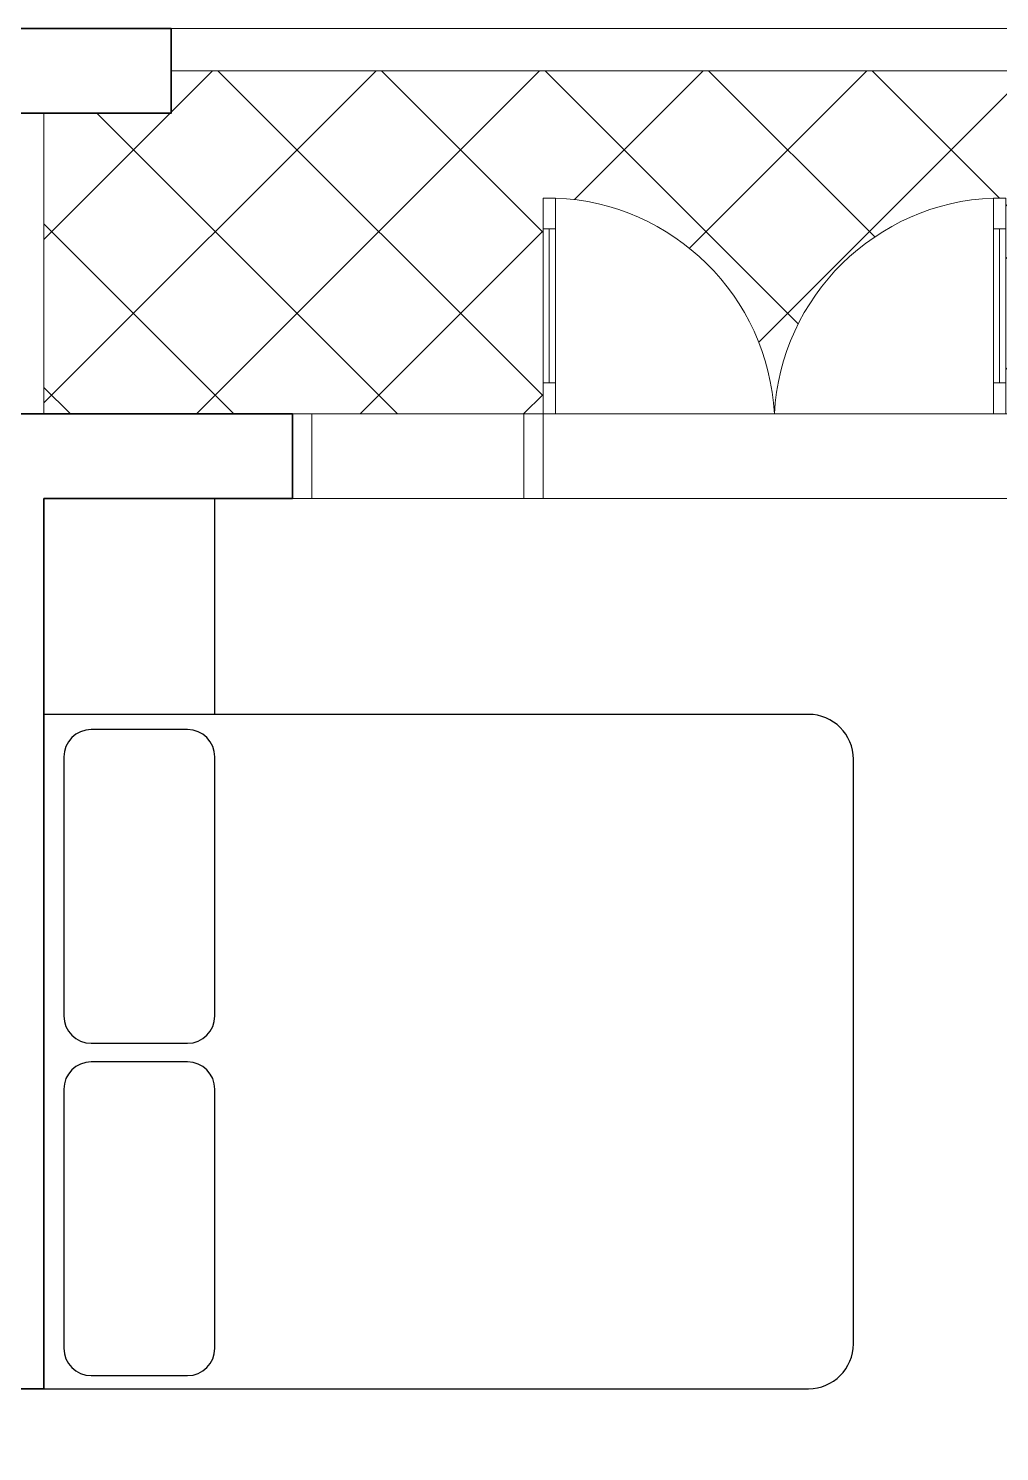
# Model space of a CAD drawing. Header units: millimetres. Extents: x -529782 to -142003, y -492574 to -273331.
# Drawn here: x -479576 to -477057, y -285111 to -281418 of the extents above; entities that cross this region are included whole.
import ezdxf

# ---------------------------------------------------------------- set-up
doc = ezdxf.new("R2010")
doc.units = ezdxf.units.MM
doc.header["$LTSCALE"] = 500
doc.header["$MEASUREMENT"] = 0
doc.linetypes.add('HIDDEN', pattern=[0.375, 0.25, -0.125])
for name, color, linetype, lineweight in [('1.cat 30', 30, 'CONTINUOUS', 35), ('4.dim 08', 8, 'CONTINUOUS', 13), ('CA.dim 08', 251, 'CONTINUOUS', 13), ('CA.thay 145', 145, 'CONTINUOUS', 18), ('noithat', 15, 'CONTINUOUS', 9)]:
    doc.layers.add(name, color=color, linetype=linetype, lineweight=lineweight)
doc.layers.add('HIDE', color=8, linetype='HIDDEN')
doc.layers.add('NTHT', color=5, linetype='CONTINUOUS')

# ---------------------------------------------------------------- blocks, each defined once
blk = doc.blocks.new('A$C2BDB356E')
at = {"layer": 'noithat', "color": 135, "linetype": 'Continuous'}
for p, q in [((0.0007344302721321583, 599.9999563574092), (0.0007344302721321583, 699.9999563574092)), ((0.0007344302721321583, 699.9999563574092), (40.00073443027213, 699.9999563574092)), ((40.00073443027213, 699.9999563574092), (40.00073443027213, 599.9999563574092)), ((40.00073443027213, 599.9999563574092), (0.0007344302721321583, 599.9999563574092)), ((0.0007344302721321583, 99.99995635740925), (0.0007344302721321583, -4.364259075373411e-05)), ((40.00073443027213, 99.99995635740925), (0.0007344302721321583, 99.99995635740925)), ((40.00073443027213, -4.364259075373411e-05), (40.00073443027213, 99.99995635740925)), ((0.0007344302721321583, -4.364259075373411e-05), (40.00073443027213, -4.364259075373411e-05))]:
    blk.add_line(p, q, dxfattribs=at)
at = {"layer": 'noithat', "color": 8, "linetype": 'Continuous'}
for p, q in [((0.0007344302721321583, 99.99995635740925), (0.0007344302721321583, 599.9999563574092)), ((20.00073443027213, 599.9999563574092), (20.00073443027213, 99.99995635740925)), ((40.00073443027213, 599.9999563574092), (40.00073443027213, 99.99995635740925))]:
    blk.add_line(p, q, dxfattribs=at)
at = {"layer": 'noithat', "color": 1, "linetype": 'Continuous'}
blk.add_arc((10.18820847296689, 740.3098040898665), 740.9098847954065, 272.306074052381, 356.8812333185894, dxfattribs=at)

msp = doc.modelspace()

# ---------------------------------------------------------------- hatches: boundary and pattern name
at = {"layer": 'HIDE'}
h = msp.add_hatch(dxfattribs=at)
h.set_pattern_fill('_USER', color=256, scale=300, angle=45, style=0, double=1, pattern_type=0)
h.set_pattern_definition([(45, (-167257.2745933589, 30737.63610605383), (-212.1320343559642, 212.1320343559643), []), (135, (-167257.2745933589, 30737.63610605383), (-212.1320343559643, -212.1320343559642), [])])
h.paths.add_polyline_path([(-475745.6456836438, -281637.5207308844), (-476075.6456836438, -281637.5207308844), (-476075.6456836438, -281527.5207308844), (-479205.6456836438, -281527.5207308843), (-479205.6456836438, -281637.5207308843), (-479535.6456836438, -281637.5207308843), (-479535.6456836438, -282417.5207308844), (-478890.6456836438, -282417.5207308844), (-478840.6456836852, -282417.520730884), (-478290.6456836503, -282417.5207309166), (-478240.6456836503, -282417.5207309166), (-478240.6456836503, -282337.5207309119), (-478240.6456836503, -281937.5207308886), (-478240.6456836503, -281857.5207308839), (-478208.6456831936, -281857.520730884, -0.3867462165818639), (-477640.6456836317, -282417.5207306169, -0.3867462169709407), (-477072.6456832972, -281857.520730884), (-477040.645683646, -281857.520730884), (-477040.645683646, -281937.5207308886), (-477040.645683646, -282337.5207309119), (-477040.645683646, -282417.5207308844), (-476390.6456836438, -282417.5207308844), (-475745.6456836438, -282417.5207308844)])

# ---------------------------------------------------------------- linework, layer by layer
at = {"layer": '1.cat 30'}
for p, q in [((-479945.6456836438, -282417.5207308844), (-478890.6456836438, -282417.5207308844)), ((-478890.6456836438, -282417.5207308844), (-478890.6456836438, -282637.5207308844)), ((-478890.6456836438, -282417.5207308844), (-478890.6456836438, -282637.5207308844)), ((-478890.6456836438, -282417.5207308844), (-478890.6456836438, -282637.5207308844)), ((-478890.6456836766, -282637.5207308843), (-478890.6456836766, -282417.520730884))]:
    msp.add_line(p, q, dxfattribs=at)
msp.add_lwpolyline([(-479645.6456836438, -281417.5207308843), (-479205.6456836438, -281417.5207308843), (-479205.6456836438, -281637.5207308843), (-479645.6456836438, -281637.5207308843)], close=True, dxfattribs=at)
for points in [[(-478890.6456836438, -282417.5207308844), (-479945.6456836438, -282417.5207308844), (-479945.6456836438, -282417.5207308844), (-481055.6456836438, -282417.5207308844), (-481055.6456836438, -289247.5207308844), (-481055.6456836438, -289247.5207308844)], [(-479535.6456836438, -282637.5207308844), (-479535.6456836438, -284947.5207308845), (-479755.6456836438, -284947.5207308845)], [(-478890.6456836438, -282637.5207308844), (-479535.6456836438, -282637.5207308844)]]:
    msp.add_lwpolyline(points, dxfattribs=at)
at = {"layer": '4.dim 08'}
for p, q in [((-479645.6456836438, -281417.5207308843), (-475635.6456836438, -281417.5207308844)), ((-479205.6456836438, -281527.5207308843), (-476075.6456836438, -281527.5207308845))]:
    msp.add_line(p, q, dxfattribs=at)
at = {"layer": 'CA.dim 08'}
for p, q in [((-479535.6456836438, -282417.5207308844), (-479535.6456836438, -281637.5207308843)), ((-478890.6456836438, -282417.5207308844), (-476390.6456836438, -282417.5207308844)), ((-478290.6456836503, -282417.5207309166), (-478840.6456836852, -282417.5207309166)), ((-478208.6456836484, -282417.5207309166), (-477072.6456836461, -282417.5207309166)), ((-476390.6456836438, -282637.5207308843), (-478890.6456836438, -282637.5207308843))]:
    msp.add_line(p, q, dxfattribs=at)
at = {"layer": 'CA.thay 145'}
for points in [[(-478840.6456836852, -282417.520730884), (-478890.6456836852, -282417.520730884), (-478890.6456836852, -282637.5207308843), (-478840.6456836852, -282637.5207308843)], [(-478240.6456836503, -282417.5207309166), (-478290.6456836503, -282417.5207309166), (-478290.6456836503, -282637.5207309168), (-478240.6456836503, -282637.5207309168)]]:
    msp.add_lwpolyline(points, close=True, dxfattribs=at)
at = {"layer": 'NTHT'}
for p, q in [((-479092.1384815997, -283197.5207308621), (-479092.1384815997, -282637.5207308844)), ((-477552.3123502894, -283197.5207308621), (-479535.6456836438, -283197.5207308621)), ((-479535.6456836438, -283197.5207308621), (-479535.6456836438, -284947.5207308845)), ((-479163.1253840266, -283237.169398667), (-479412.9451177096, -283237.169398667)), ((-479483.9320201366, -283308.1563010977), (-479483.9320201366, -283980.082841301)), ((-479092.1384815997, -283980.082841301), (-479092.1384815997, -283308.1563010977)), ((-477435.6456836215, -284830.8540642128), (-477435.6456836215, -283314.1873975337)), ((-479412.9451177096, -284051.0697437242), (-479163.1253840266, -284051.0697437242)), ((-479163.1253840266, -284099.5785850898), (-479412.9451177096, -284099.5785850898)), ((-479483.9320201366, -284170.565487513), (-479483.9320201366, -284842.4920277164)), ((-479092.1384815997, -284842.4920277164), (-479092.1384815997, -284170.565487513)), ((-479412.9451177096, -284913.4789301471), (-479163.1253840266, -284913.4789301471)), ((-479535.6456836438, -284947.5207308845), (-477552.3123502894, -284947.5207308845))]:
    msp.add_line(p, q, dxfattribs=at)
for centre, radius, start, end in [((-477552.3123502894, -283314.1873975337), 116.6666666678871, 0, 90), ((-479412.9451177096, -283308.1563010977), 70.98690242850137, 90, 180), ((-479163.1253840266, -283308.1563010977), 70.98690242852808, 0, 90), ((-479412.9451177096, -283980.082841301), 70.98690242849898, 180, 270), ((-479163.1253840266, -283980.082841301), 70.98690242852558, 270, 0), ((-479412.9451177096, -284170.565487513), 70.98690242850353, 90, 180), ((-479163.1253840266, -284170.565487513), 70.9869024285299, 0, 90), ((-479412.9451177096, -284842.4920277164), 70.98690242850353, 180, 270), ((-479163.1253840266, -284842.4920277164), 70.9869024285299, 270, 0), ((-477552.3123502894, -284830.8540642128), 116.6666666678871, 270, 0)]:
    msp.add_arc(centre, radius, start, end, dxfattribs=at)

# ---------------------------------------------------------------- block references
at = {"layer": 'noithat', "yscale": 0.8000000000465661, "zscale": 0.8, "rotation": 180}
for p, xscale in [((-478240.6462711945, -281857.520765798), -0.8000000000465661), ((-477040.6450961017, -281857.520765798), 0.7999999999883585)]:
    msp.add_blockref('A$C2BDB356E', p, dxfattribs=dict(at, xscale=xscale))

doc.saveas('drawing.dxf')
